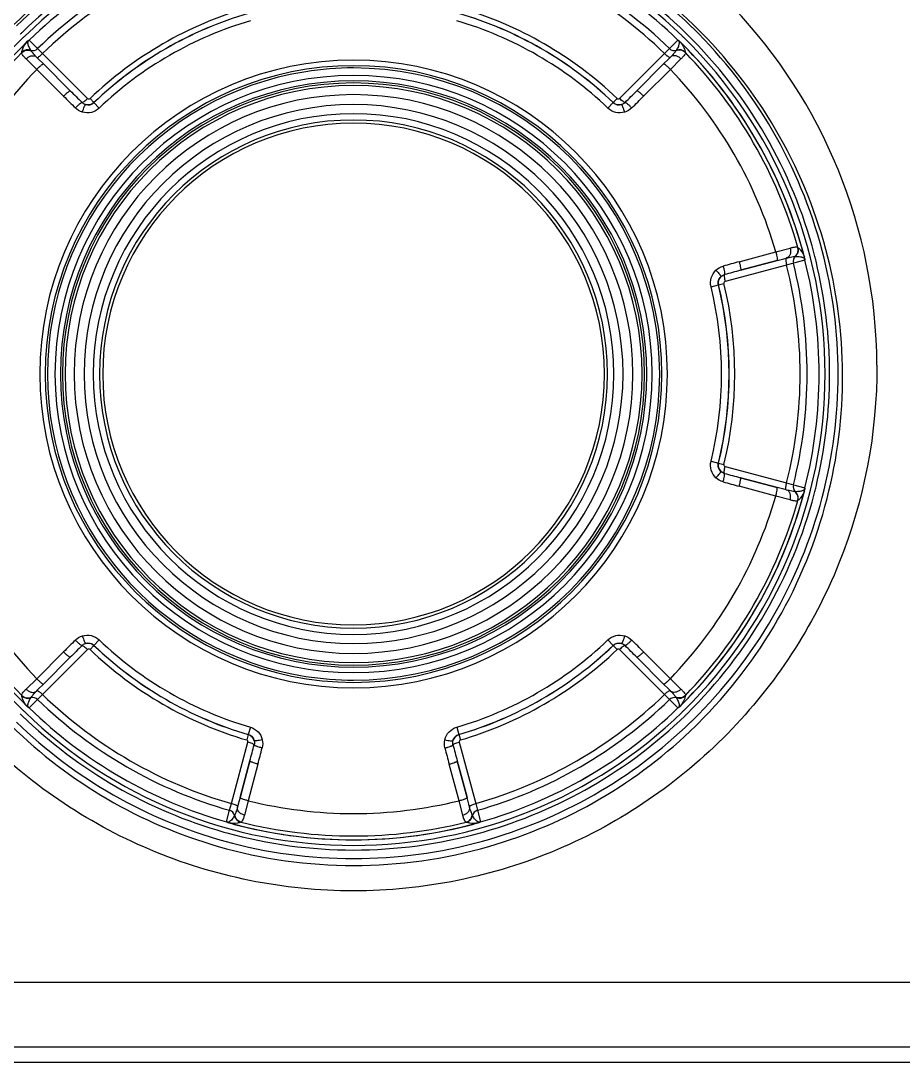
# Model space of a CAD drawing. Header units: millimetres. Extents: x -1584 to 3730, y -1918 to 2655.
# Drawn here: x 606.2 to 657.6, y -141.1 to -80.4 of the extents above; entities that cross this region are included whole.
import ezdxf

# ---------------------------------------------------------------- set-up
doc = ezdxf.new("R2010")
doc.units = ezdxf.units.MM
doc.header["$LTSCALE"] = 65.395
doc.layers.add('GEOM', color=7, linetype='CONTINUOUS')

msp = doc.modelspace()

# ---------------------------------------------------------------- linework, layer by layer
at = {"layer": 'GEOM', "linetype": 'Continuous'}
for p, q in [((606.587, -81.523), (606.514, -81.583)), ((606.514, -81.583), (606.514, -81.583)), ((606.588, -81.524), (606.587, -81.523)), ((606.644, -81.478), (607.137, -81.971)), ((606.644, -81.478), (606.644, -81.478)), ((607.137, -81.971), (607.429, -82.256)), ((643.689, -82.256), (643.981, -81.971)), ((643.981, -81.971), (644.473, -81.478)), ((644.473, -81.478), (644.474, -81.478)), ((644.508, -81.507), (644.474, -81.478)), ((644.53, -81.523), (644.508, -81.507)), ((644.53, -81.524), (644.53, -81.523)), ((644.603, -81.583), (644.604, -81.583)), ((607.083, -83.183), (606.467, -82.575)), ((607.095, -82.486), (607.073, -82.464)), ((607.073, -82.464), (607.095, -82.486)), ((607.192, -82.583), (607.095, -82.486)), ((607.476, -82.868), (607.192, -82.583)), ((607.429, -82.256), (610.052, -84.88)), ((641.065, -84.88), (643.689, -82.256)), ((643.925, -82.583), (643.641, -82.868)), ((644.022, -82.486), (643.925, -82.583)), ((644.045, -82.464), (644.022, -82.486)), ((644.022, -82.486), (644.045, -82.464)), ((644.65, -82.575), (644.034, -83.183)), ((608.646, -84.746), (607.083, -83.183)), ((609.039, -84.43), (607.476, -82.868)), ((607.476, -82.868), (609.039, -84.43)), ((643.641, -82.868), (642.078, -84.43)), ((642.078, -84.43), (643.641, -82.868)), ((644.034, -83.183), (642.472, -84.746)), ((610.418, -85.118), (610.193, -84.882)), ((640.699, -85.118), (640.925, -84.882)), ((610.418, -85.118), (610.422, -85.122)), ((610.728, -85.442), (610.422, -85.122)), ((640.389, -85.442), (640.696, -85.122)), ((640.696, -85.122), (640.699, -85.118)), ((648.049, -94.405), (650.183, -93.833)), ((650.183, -93.833), (651.018, -93.604)), ((650.813, -94.596), (647.229, -95.556)), ((648.125, -94.903), (650.26, -94.331)), ((650.26, -94.331), (648.125, -94.903)), ((650.26, -94.331), (650.648, -94.227)), ((650.648, -94.227), (650.781, -94.192)), ((650.781, -94.192), (650.811, -94.184)), ((650.811, -94.184), (650.781, -94.192)), ((651.206, -94.486), (650.813, -94.596)), ((651.879, -94.306), (651.206, -94.486)), ((651.869, -94.234), (651.853, -94.14)), ((651.853, -94.14), (651.853, -94.14)), ((651.868, -94.234), (651.869, -94.234)), ((651.879, -94.306), (651.88, -94.305)), ((646.404, -95.86), (646.835, -95.755)), ((646.84, -95.754), (646.835, -95.755)), ((646.84, -95.754), (647.157, -95.676)), ((646.404, -106.04), (646.835, -106.145)), ((646.835, -106.145), (646.84, -106.146)), ((646.84, -106.146), (647.157, -106.224)), ((647.229, -106.344), (650.813, -107.304)), ((650.26, -107.569), (648.125, -106.997)), ((648.125, -106.997), (650.26, -107.569)), ((650.813, -107.304), (651.206, -107.414)), ((651.206, -107.414), (651.879, -107.594)), ((650.183, -108.067), (648.049, -107.495)), ((651.018, -108.296), (650.183, -108.067)), ((650.648, -107.673), (650.26, -107.569)), ((650.781, -107.708), (650.648, -107.673)), ((650.811, -107.716), (650.781, -107.708)), ((650.781, -107.708), (650.811, -107.716)), ((651.853, -107.76), (651.853, -107.76)), ((651.868, -107.666), (651.869, -107.666)), ((651.879, -107.594), (651.88, -107.595)), ((610.728, -116.458), (610.422, -116.778)), ((640.389, -116.458), (640.696, -116.778)), ((607.083, -118.717), (608.646, -117.154)), ((610.052, -117.02), (607.429, -119.644)), ((610.418, -116.782), (610.193, -117.018)), ((610.422, -116.778), (610.418, -116.782)), ((640.699, -116.782), (640.696, -116.778)), ((640.699, -116.782), (640.925, -117.018)), ((643.689, -119.644), (641.065, -117.02)), ((642.472, -117.154), (644.034, -118.717)), ((607.476, -119.032), (609.039, -117.47)), ((609.039, -117.47), (607.476, -119.032)), ((642.078, -117.47), (643.641, -119.032)), ((643.641, -119.032), (642.078, -117.47)), ((606.467, -119.325), (607.083, -118.717)), ((644.034, -118.717), (644.65, -119.325)), ((607.073, -119.436), (607.095, -119.414)), ((607.095, -119.414), (607.073, -119.436)), ((607.095, -119.414), (607.192, -119.317)), ((607.192, -119.317), (607.476, -119.032)), ((643.641, -119.032), (643.925, -119.317)), ((643.925, -119.317), (644.022, -119.414)), ((644.022, -119.414), (644.045, -119.436)), ((644.045, -119.436), (644.022, -119.414)), ((607.137, -119.929), (606.644, -120.422)), ((607.429, -119.644), (607.137, -119.929)), ((643.981, -119.929), (643.689, -119.644)), ((644.473, -120.422), (643.981, -119.929)), ((606.514, -120.317), (606.514, -120.317)), ((606.588, -120.376), (606.587, -120.377)), ((606.587, -120.377), (606.61, -120.393)), ((606.61, -120.393), (606.644, -120.422)), ((606.644, -120.422), (606.644, -120.422)), ((644.473, -120.422), (644.474, -120.422)), ((644.53, -120.377), (644.604, -120.317)), ((644.53, -120.376), (644.53, -120.377)), ((644.603, -120.317), (644.604, -120.317)), ((619.418, -121.978), (619.327, -122.291)), ((619.418, -121.978), (619.419, -121.973)), ((619.544, -121.547), (619.419, -121.973)), ((631.574, -121.547), (631.698, -121.973)), ((631.698, -121.973), (631.699, -121.978)), ((631.699, -121.978), (631.791, -122.291)), ((618.434, -125.998), (619.395, -122.414)), ((631.723, -122.414), (632.683, -125.998)), ((619.512, -123.516), (618.94, -125.651)), ((618.94, -125.651), (619.512, -123.516)), ((619.982, -123.699), (619.41, -125.834)), ((631.708, -125.834), (631.136, -123.699)), ((632.177, -125.651), (631.605, -123.516)), ((631.605, -123.516), (632.177, -125.651)), ((618.94, -125.651), (618.836, -126.039)), ((632.281, -126.039), (632.177, -125.651)), ((618.333, -126.394), (618.434, -125.998)), ((618.836, -126.039), (618.792, -126.203)), ((618.792, -126.203), (618.801, -126.172)), ((619.41, -125.834), (619.191, -126.671)), ((631.926, -126.671), (631.708, -125.834)), ((632.325, -126.203), (632.281, -126.039)), ((632.317, -126.172), (632.325, -126.203)), ((632.683, -125.998), (632.784, -126.394)), ((618.153, -127.066), (618.333, -126.394)), ((632.784, -126.394), (632.965, -127.066)), ((618.153, -127.066), (618.153, -127.067)), ((618.22, -127.092), (618.22, -127.093)), ((618.22, -127.093), (618.309, -127.127)), ((618.309, -127.127), (618.309, -127.127)), ((632.809, -127.127), (632.809, -127.127)), ((632.897, -127.092), (632.897, -127.093)), ((632.965, -127.066), (632.965, -127.067)), ((731.341, -136.432), (259.777, -136.432)), ((731.341, -140.208), (259.777, -140.208)), ((499.559, -141.081), (731.341, -141.081))]:
    msp.add_line(p, q, dxfattribs=at)
for points in [[(606.644, -81.478), (606.61, -81.507), (606.587, -81.523)], [(644.604, -81.583), (644.594, -81.574), (644.53, -81.523)], [(651.88, -94.305), (651.871, -94.261), (651.869, -94.234)], [(651.853, -107.76), (651.857, -107.747), (651.869, -107.666)], [(651.869, -107.666), (651.871, -107.639), (651.88, -107.595)], [(606.514, -120.317), (606.524, -120.326), (606.587, -120.377)], [(644.474, -120.422), (644.508, -120.393), (644.53, -120.377)], [(618.153, -127.067), (618.195, -127.082), (618.22, -127.093)], [(632.809, -127.127), (632.822, -127.123), (632.897, -127.093)], [(632.897, -127.093), (632.922, -127.082), (632.965, -127.067)]]:
    msp.add_lwpolyline(points, dxfattribs=at)
for centre, radius, start, end in [((625.559, -100.575), 30.517, 93.28787, 179.73209), ((625.559, -100.575), 30.517, 0.26786, 86.7124), ((625.559, -100.95), 27.493, 90, 134.17774), ((625.559, -100.95), 27.493, 90, 134.17774), ((625.559, -100.95), 27.493, 45.82226, 90), ((625.559, -100.95), 27.493, 45.82226, 90), ((625.56, -101.094), 28.519, 105.87756, 133.98437), ((625.559, -100.95), 28.259, 105.42078, 134.06976), ((625.559, -100.95), 28.259, 45.93023, 74.57922), ((625.558, -101.094), 28.519, 46.01617, 74.12298), ((625.559, -100.95), 27.759, 105.80181, 134.12818), ((625.559, -100.95), 27.759, 45.87176, 74.19813), ((625.559, -100.95), 27.147, 105.83205, 134.16795), ((625.559, -100.95), 27.146, 105.83205, 134.16795), ((625.559, -100.95), 27.147, 45.83205, 74.16795), ((625.559, -100.95), 27.146, 45.83205, 74.16795), ((625.559, -100.95), 26.45, 105.85363, 134.14637), ((625.559, -100.95), 26.042, 105.87764, 134.12236), ((625.559, -100.95), 26.042, 45.87764, 74.12236), ((625.559, -100.95), 26.45, 45.85363, 74.14637), ((625.559, -100.95), 22.233, 106.27873, 133.72127), ((625.559, -100.95), 21.906, 106.27873, 133.72127), ((625.559, -100.95), 21.901, 106.27901, 133.72099), ((625.559, -100.95), 21.901, 46.27901, 73.72099), ((625.559, -100.95), 21.906, 46.27873, 73.72127), ((625.559, -100.95), 22.233, 46.27873, 73.72127), ((625.559, -100.95), 21.457, 106.27901, 133.72099), ((625.559, -100.95), 21.457, 46.27901, 73.72099), ((625.559, -100.95), 28.259, 45.59054, 45.93023), ((625.559, -100.95), 28.259, 14.75919, 45.59054), ((625.521, -101.131), 28.571, 45.67864, 46.01486), ((625.555, -101.095), 28.522, 15.03154, 45.67717), ((625.559, -100.95), 27.493, 134.5248, 225.4752), ((625.559, -100.95), 27.493, 134.5248, 225.4752), ((625.559, -100.95), 27.759, 134.12818, 134.47491), ((625.559, -100.95), 27.493, 134.17774, 134.5248), ((625.559, -100.95), 27.493, 134.17774, 134.5248), ((625.559, -100.95), 27.493, 45.4752, 45.82226), ((625.559, -100.95), 27.493, 45.4752, 45.82226), ((625.559, -100.95), 27.493, 314.5248, 45.4752), ((625.559, -100.95), 27.493, 314.5248, 45.4752), ((625.559, -100.95), 27.759, 45.52502, 45.87176), ((625.559, -100.95), 27.759, 14.63593, 45.52502), ((625.559, -100.95), 27.162, 134.51942, 165.48058), ((625.559, -100.95), 27.162, 134.51942, 135.8922), ((606.854, -81.931), 0.487, 128.51925, 134.32655), ((606.854, -81.931), 0.487, 124.62028, 128.51646), ((606.854, -81.931), 0.487, 123.15663, 124.62052), ((606.778, -81.6), 0.205, 158.04771, 159.07477), ((606.367, -81.192), 0.399, 303.70444, 314.15472), ((606.858, -81.684), 0.4, 251.92193, 314.17887), ((644.259, -81.684), 0.4, 225.82059, 288.07365), ((644.75, -81.193), 0.398, 225.83434, 231.05948), ((644.751, -81.192), 0.398, 231.06181, 236.30173), ((644.263, -81.931), 0.487, 54.86747, 56.84319), ((644.263, -81.932), 0.487, 48.55672, 54.86603), ((644.264, -81.931), 0.486, 45.67163, 48.55375), ((625.559, -100.95), 27.162, 14.51942, 45.48058), ((643.298, -82.7), 1.718, 37.25881, 40.56233), ((625.559, -100.95), 27.162, 44.1078, 45.48058), ((625.559, -100.95), 26.94, 135.91063, 164.08937), ((606.578, -82.539), 0.5, 71.81989, 135.85183), ((644.54, -82.539), 0.5, 44.15013, 108.19029), ((625.559, -100.95), 26.94, 15.91063, 44.08937), ((625.559, -100.95), 27.162, 15.8922, 44.1078), ((625.559, -100.95), 25.632, 136.12013, 163.87987), ((625.559, -100.95), 18.3, 90, 270), ((625.559, -100.95), 17.98, 90, 270), ((625.559, -100.95), 17.85, 90, 98.99999), ((625.559, -100.95), 17.85, 90, 98.99999), ((625.559, -100.95), 18.3, 270, 90), ((625.559, -100.95), 17.98, 270, 90), ((625.559, -100.95), 17.85, 270, 90), ((625.559, -100.95), 25.632, 16.12013, 43.87987), ((625.559, -100.95), 17.85, 98.99999, 261.00001), ((625.559, -100.95), 17.85, 98.99999, 261.00001), ((625.559, -100.95), 17.411, 90, 270), ((625.559, -100.95), 17.411, 270, 90), ((625.559, -100.95), 17.096, 90, 270), ((625.559, -100.95), 16.974, 90, 270), ((625.559, -100.95), 16.824, 90, 270), ((625.559, -100.95), 17.096, 270, 90), ((625.559, -100.95), 16.974, 270, 90), ((625.559, -100.95), 16.824, 270, 90), ((727.476, 34.073), 168.043, 224.99731, 225.32945), ((872.959, 179.488), 373.238, 224.99989, 225.14832), ((625.559, -100.95), 16.292, 90, 270), ((625.559, -100.95), 16.292, 270, 90), ((378.156, 179.491), 373.242, 314.85168, 315.00012), ((523.638, 34.077), 168.049, 314.67055, 315.00269), ((625.559, -100.95), 15.714, 90, 270), ((610.073, -84.757), 0.5, 253.45654, 313.713), ((625.559, -100.95), 15.714, 270, 90), ((641.045, -84.757), 0.5, 226.287, 286.54328), ((625.559, -100.95), 15.182, 90, 270), ((625.559, -100.95), 14.813, 90, 270), ((625.559, -100.95), 15.182, 270, 90), ((625.559, -100.95), 14.813, 270, 90), ((625.559, -100.95), 14.63, 90, 270), ((625.559, -100.95), 14.63, 270, 90), ((625.559, -100.95), 27.162, 14.51942, 15.8922), ((651.594, -94.388), 0.4, 131.92193, 194.17887), ((650.993, -93.717), 0.5, 311.81989, 15.85183), ((625.559, -100.95), 27.759, 14.30068, 14.63593), ((625.559, -100.95), 27.759, 13.71359, 14.30068), ((625.559, -100.95), 28.259, 0, 14.75919), ((625.426, -101.11), 28.65, 0.32043, 14.99362), ((691.534, -256.724), 168.043, 104.99731, 105.32945), ((625.559, -100.95), 26.042, 345.87764, 14.12236), ((625.559, -100.95), 26.45, 345.85363, 14.14637), ((651.382, -94.261), 0.487, 8.51926, 14.32656), ((651.382, -94.261), 0.487, 4.62028, 8.51646), ((651.706, -94.36), 0.205, 38.04753, 39.07496), ((651.381, -94.261), 0.487, 3.15662, 4.62052), ((652.266, -94.208), 0.399, 183.70444, 194.15472), ((625.559, -100.95), 27.146, 345.83205, 14.16795), ((625.559, -100.95), 27.147, 345.83205, 14.16795), ((625.559, -100.95), 27.759, 0, 13.71359), ((647.325, -95.635), 0.5, 133.45674, 193.713), ((744.729, -455.436), 373.251, 104.99988, 105.14832), ((625.559, -100.95), 21.457, 346.27901, 13.72099), ((625.559, -100.95), 21.901, 346.27901, 13.72099), ((625.559, -100.95), 21.906, 346.27873, 13.72127), ((625.559, -100.95), 22.233, 346.27873, 13.72127), ((625.559, -100.95), 27.759, 346.28462, 360), ((625.559, -100.95), 28.259, 345.24082, 360), ((625.427, -101.077), 28.649, 345.57017, 0.25327), ((647.325, -106.265), 0.5, 166.287, 226.54328), ((744.727, 253.528), 373.242, 254.85168, 255.00012), ((691.535, 54.83), 168.049, 254.67055, 255.00269), ((651.594, -107.512), 0.4, 165.82059, 228.07365), ((625.559, -100.95), 27.162, 194.51942, 225.48058), ((625.559, -100.95), 25.632, 196.12013, 223.87987), ((625.559, -100.95), 25.632, 316.12013, 343.87987), ((625.559, -100.95), 27.162, 314.51942, 345.48058), ((625.559, -100.95), 27.759, 314.47491, 345.36398), ((650.993, -108.183), 0.5, 344.15013, 48.19029), ((625.559, -100.95), 27.162, 344.1078, 345.48058), ((651.601, -107.404), 0.378, 297.71511, 300.63708), ((651.382, -107.639), 0.486, 345.67164, 348.55354), ((651.381, -107.639), 0.487, 348.55651, 354.86609), ((651.706, -107.539), 0.206, 320.53235, 321.95064), ((651.381, -107.639), 0.487, 354.86753, 356.84319), ((652.266, -107.692), 0.399, 165.84607, 176.29478), ((625.559, -100.95), 27.759, 345.36398, 345.69923), ((625.559, -100.95), 27.759, 345.69923, 346.28462), ((625.559, -100.95), 26.94, 195.91063, 224.08937), ((625.559, -100.95), 26.94, 315.91063, 344.08937), ((625.559, -100.95), 27.162, 315.8922, 344.1078), ((625.559, -100.95), 28.259, 314.40946, 345.24082), ((625.555, -101.09), 28.522, 314.73908, 345.53249), ((727.48, -235.977), 168.049, 134.67055, 135.00269), ((625.559, -100.95), 21.457, 226.27901, 253.72099), ((625.559, -100.95), 21.457, 286.27901, 313.72099), ((523.642, -235.973), 168.043, 44.99731, 45.32945), ((872.962, -381.391), 373.242, 134.85168, 135.00012), ((610.073, -117.143), 0.5, 46.28699, 106.54348), ((625.559, -100.95), 22.233, 226.27873, 253.72127), ((625.559, -100.95), 21.906, 226.27873, 253.72127), ((625.559, -100.95), 21.901, 226.27901, 253.72099), ((625.559, -100.95), 21.901, 286.27901, 313.72099), ((625.559, -100.95), 21.906, 286.27873, 313.72127), ((625.559, -100.95), 22.233, 286.27873, 313.72127), ((641.045, -117.143), 0.5, 73.45674, 133.713), ((378.149, -381.398), 373.251, 44.99988, 45.14832), ((625.559, -100.95), 17.85, 261.00001, 270), ((625.559, -100.95), 17.85, 261.00001, 270), ((625.559, -100.95), 27.162, 224.1078, 225.48058), ((606.578, -119.361), 0.5, 224.15013, 288.19029), ((607.819, -119.2), 1.718, 217.25881, 220.56233), ((606.858, -120.216), 0.4, 45.82059, 108.07365), ((625.559, -100.95), 26.45, 225.85363, 254.14637), ((625.559, -100.95), 26.042, 225.87764, 254.12236), ((625.559, -100.95), 26.042, 285.87764, 314.12236), ((625.559, -100.95), 26.45, 285.85363, 314.14637), ((644.259, -120.216), 0.4, 71.92193, 134.17887), ((644.54, -119.361), 0.5, 251.81989, 315.85183), ((625.559, -100.95), 27.162, 314.51942, 315.8922), ((625.559, -100.95), 27.759, 225.52502, 225.87176), ((625.559, -100.95), 27.493, 225.4752, 225.82226), ((625.559, -100.95), 27.493, 225.4752, 225.82226), ((625.559, -100.95), 27.493, 225.82226, 270), ((625.559, -100.95), 27.493, 225.82226, 270), ((606.854, -119.969), 0.486, 225.67163, 228.55375), ((606.854, -119.968), 0.487, 228.55672, 234.86603), ((606.854, -119.969), 0.487, 234.86747, 236.84319), ((606.367, -120.708), 0.398, 51.06181, 56.30173), ((606.367, -120.707), 0.398, 45.83434, 51.05948), ((625.559, -100.95), 27.147, 225.83205, 254.16795), ((625.559, -100.95), 27.146, 225.83205, 254.16795), ((625.559, -100.95), 27.493, 270, 314.17774), ((625.559, -100.95), 27.493, 270, 314.17774), ((625.559, -100.95), 27.147, 285.83205, 314.16795), ((625.559, -100.95), 27.146, 285.83205, 314.16795), ((644.751, -120.708), 0.399, 123.70444, 134.15472), ((644.263, -119.969), 0.487, 303.15663, 304.62052), ((644.339, -120.3), 0.205, 338.04771, 339.07477), ((644.263, -119.969), 0.487, 304.62028, 308.51646), ((644.263, -119.969), 0.487, 308.51925, 314.32655), ((625.559, -100.95), 27.493, 314.17774, 314.5248), ((625.559, -100.95), 27.493, 314.17774, 314.5248), ((625.559, -100.95), 27.759, 314.12818, 314.47491), ((625.559, -100.95), 28.259, 225.93023, 254.57922), ((625.559, -100.95), 27.759, 225.87176, 254.19813), ((625.559, -100.95), 28.259, 285.42078, 314.06976), ((625.559, -100.95), 27.759, 285.80181, 314.12818), ((625.559, -100.95), 28.259, 314.06976, 314.40946), ((625.52, -101.054), 28.572, 314.4014, 314.73744), ((625.56, -101.092), 28.519, 225.60019, 253.93081), ((619.278, -122.458), 0.5, 13.45664, 73.713), ((631.839, -122.458), 0.5, 106.287, 166.54338), ((625.558, -101.092), 28.519, 286.06963, 314.40025), ((258.979, -26.911), 373.251, 344.99988, 345.14832), ((992.129, -26.913), 373.242, 194.85168, 195.00012), ((457.666, -80.199), 168.043, 344.99731, 345.32945), ((793.456, -80.198), 168.049, 194.67055, 195.00269), ((625.559, -100.95), 25.632, 256.12013, 270), ((625.559, -100.95), 25.632, 270, 283.87987), ((618.224, -126.778), 0.4, 11.92193, 74.17887), ((619.105, -126.593), 0.5, 191.81989, 255.85183), ((632.013, -126.593), 0.5, 284.15013, 348.19029), ((632.893, -126.778), 0.4, 105.82059, 168.07365), ((618.044, -127.45), 0.399, 63.70444, 74.15472), ((618.192, -126.889), 0.205, 278.04769, 279.07666), ((618.44, -126.658), 0.487, 243.15663, 244.62052), ((618.191, -126.883), 0.211, 279.08219, 281.21802), ((618.44, -126.658), 0.487, 244.62028, 248.51646), ((618.44, -126.658), 0.487, 248.51925, 254.32656), ((625.559, -100.95), 27.162, 254.51942, 255.8922), ((625.559, -100.95), 27.162, 254.51942, 285.48058), ((625.559, -100.95), 27.162, 255.8922, 284.1078), ((625.559, -100.95), 26.94, 255.91063, 284.08937), ((625.559, -100.95), 27.162, 284.1078, 285.48058), ((632.677, -126.658), 0.486, 285.67163, 288.55375), ((632.677, -126.658), 0.487, 288.55672, 294.86603), ((632.677, -126.658), 0.487, 294.86747, 296.84319), ((632.926, -126.889), 0.206, 260.45198, 261.95049), ((633.074, -127.45), 0.399, 105.84607, 116.29478), ((625.559, -100.95), 27.759, 254.19813, 254.54299), ((625.559, -100.95), 27.759, 254.54299, 270), ((625.559, -100.95), 27.759, 270, 285.45695), ((625.559, -100.95), 27.759, 285.45695, 285.80181), ((625.559, -101.097), 28.514, 253.92972, 286.07071), ((625.559, -100.95), 28.259, 254.57922, 285.42078)]:
    msp.add_arc(centre, radius, start, end, dxfattribs=at)
for points, knots in [([(606.219, -82.191), (606.222, -82.121), (606.282, -81.897), (606.411, -81.703), (606.514, -81.583)], [0, 0, 0, 0, 0.30698, 1, 1, 1, 1]), ([(606.59, -81.756), (606.586, -81.74), (606.568, -81.666), (606.565, -81.584), (606.586, -81.527)], [0, 0, 0, 0, 0.211204, 1, 1, 1, 1]), ([(606.734, -82.064), (606.719, -82.041), (606.66, -81.944), (606.612, -81.839), (606.59, -81.756)], [0, 0, 0, 0, 0.24169, 1, 1, 1, 1]), ([(644.527, -81.759), (644.519, -81.787), (644.483, -81.894), (644.428, -81.994), (644.384, -82.064)], [0, 0, 0, 0, 0.261991, 1, 1, 1, 1]), ([(644.546, -81.656), (644.545, -81.665), (644.541, -81.7), (644.534, -81.734), (644.527, -81.759)], [0, 0, 0, 0, 0.263094, 1, 1, 1, 1]), ([(644.538, -81.551), (644.539, -81.555), (644.543, -81.57), (644.545, -81.585), (644.546, -81.596)], [0, 0, 0, 0, 0.273346, 1, 1, 1, 1]), ([(644.546, -81.596), (644.546, -81.601), (644.548, -81.621), (644.547, -81.641), (644.546, -81.656)], [0, 0, 0, 0, 0.26621, 1, 1, 1, 1]), ([(644.666, -81.66), (644.744, -81.763), (644.847, -81.933), (644.895, -82.126), (644.898, -82.191)], [0, 0, 0, 0, 0.664893, 1, 1, 1, 1]), ([(606.467, -82.575), (606.423, -82.532), (606.349, -82.455), (606.26, -82.345), (606.214, -82.271), (606.2, -82.219), (606.209, -82.206)], [0, 0, 0, 0, 0.400011, 0.702339, 0.900289, 1, 1, 1, 1]), ([(606.209, -82.206), (606.277, -82.137), (606.459, -82.037), (606.666, -82.059), (606.756, -82.097)], [0, 0, 0, 0, 0.498105, 1, 1, 1, 1]), ([(606.209, -82.206), (606.21, -82.204), (606.214, -82.199), (606.219, -82.195), (606.219, -82.191)], [0, 0, 0, 0, 0.372708, 1, 1, 1, 1]), ([(606.467, -82.575), (606.513, -82.529), (606.613, -82.45), (606.782, -82.385), (606.946, -82.382), (607.04, -82.431), (607.073, -82.464)], [0, 0, 0, 0, 0.28904, 0.557235, 0.792098, 1, 1, 1, 1]), ([(606.756, -82.097), (606.753, -82.093), (606.746, -82.082), (606.739, -82.071), (606.734, -82.064)], [0, 0, 0, 0, 0.375999, 1, 1, 1, 1]), ([(607.073, -82.464), (607.001, -82.393), (606.892, -82.274), (606.789, -82.148), (606.756, -82.097)], [0, 0, 0, 0, 0.62438, 1, 1, 1, 1]), ([(607.095, -82.486), (607.105, -82.496), (607.158, -82.478), (607.189, -82.457), (607.214, -82.44)], [0, 0, 0, 0, 0.314912, 1, 1, 1, 1]), ([(607.214, -82.44), (607.231, -82.429), (607.306, -82.372), (607.376, -82.308), (607.429, -82.256)], [0, 0, 0, 0, 0.215714, 1, 1, 1, 1]), ([(643.903, -82.44), (643.887, -82.429), (643.811, -82.372), (643.741, -82.308), (643.689, -82.256)], [0, 0, 0, 0, 0.215715, 1, 1, 1, 1]), ([(644.022, -82.486), (644.013, -82.496), (643.959, -82.478), (643.928, -82.457), (643.903, -82.44)], [0, 0, 0, 0, 0.314915, 1, 1, 1, 1]), ([(644.361, -82.097), (644.328, -82.148), (644.226, -82.274), (644.116, -82.393), (644.045, -82.464)], [0, 0, 0, 0, 0.375633, 1, 1, 1, 1]), ([(644.65, -82.575), (644.605, -82.529), (644.504, -82.45), (644.336, -82.385), (644.171, -82.382), (644.078, -82.431), (644.045, -82.464)], [0, 0, 0, 0, 0.28904, 0.557234, 0.792097, 1, 1, 1, 1]), ([(644.908, -82.206), (644.841, -82.137), (644.658, -82.037), (644.451, -82.059), (644.361, -82.097)], [0, 0, 0, 0, 0.498106, 1, 1, 1, 1]), ([(644.384, -82.064), (644.383, -82.065), (644.375, -82.076), (644.368, -82.087), (644.361, -82.097)], [0, 0, 0, 0, 0.119525, 1, 1, 1, 1]), ([(644.908, -82.206), (644.917, -82.219), (644.904, -82.271), (644.857, -82.345), (644.769, -82.455), (644.694, -82.532), (644.65, -82.575)], [0, 0, 0, 0, 0.099683, 0.297656, 0.599981, 1, 1, 1, 1]), ([(644.898, -82.191), (644.898, -82.192), (644.901, -82.197), (644.905, -82.202), (644.908, -82.206)], [0, 0, 0, 0, 0.116284, 1, 1, 1, 1]), ([(607.083, -83.183), (607.128, -83.138), (607.213, -83.056), (607.319, -82.964), (607.39, -82.908), (607.43, -82.882), (607.455, -82.868), (607.473, -82.864), (607.476, -82.868)], [0, 0, 0, 0, 0.376105, 0.695911, 0.819225, 0.912105, 0.971623, 1, 1, 1, 1]), ([(644.034, -83.183), (643.989, -83.138), (643.904, -83.056), (643.799, -82.964), (643.727, -82.908), (643.687, -82.882), (643.662, -82.868), (643.644, -82.864), (643.641, -82.868)], [0, 0, 0, 0, 0.376116, 0.695926, 0.819239, 0.912115, 0.971628, 1, 1, 1, 1]), ([(608.646, -84.746), (608.691, -84.7), (608.776, -84.619), (608.881, -84.527), (608.953, -84.471), (608.993, -84.444), (609.017, -84.43), (609.036, -84.427), (609.039, -84.43)], [0, 0, 0, 0, 0.376103, 0.695917, 0.819234, 0.912114, 0.971629, 1, 1, 1, 1]), ([(609.724, -85.113), (609.729, -85.115), (609.746, -85.114), (609.789, -85.097), (609.858, -85.051), (609.952, -84.976), (610.018, -84.914), (610.052, -84.88)], [0, 0, 0, 0, 0.044983, 0.115731, 0.33711, 0.644943, 1, 1, 1, 1]), ([(610.052, -84.88), (610.07, -84.897), (610.121, -84.921), (610.174, -84.9), (610.193, -84.882)], [0, 0, 0, 0, 0.497816, 1, 1, 1, 1]), ([(640.925, -84.882), (640.943, -84.9), (640.996, -84.921), (641.047, -84.897), (641.065, -84.88)], [0, 0, 0, 0, 0.502184, 1, 1, 1, 1]), ([(641.394, -85.113), (641.388, -85.115), (641.371, -85.114), (641.329, -85.097), (641.26, -85.051), (641.166, -84.976), (641.1, -84.914), (641.065, -84.88)], [0, 0, 0, 0, 0.044984, 0.115733, 0.337115, 0.644949, 1, 1, 1, 1]), ([(642.472, -84.746), (642.427, -84.7), (642.341, -84.619), (642.236, -84.527), (642.165, -84.471), (642.125, -84.444), (642.1, -84.43), (642.082, -84.427), (642.078, -84.43)], [0, 0, 0, 0, 0.376103, 0.695917, 0.819234, 0.912114, 0.971629, 1, 1, 1, 1]), ([(609.336, -85.432), (609.379, -85.389), (609.46, -85.31), (609.561, -85.22), (609.631, -85.164), (609.671, -85.136), (609.7, -85.119), (609.717, -85.112), (609.724, -85.113)], [0, 0, 0, 0, 0.361263, 0.67361, 0.797803, 0.89515, 0.962633, 1, 1, 1, 1]), ([(609.748, -85.677), (609.766, -85.619), (609.8, -85.514), (609.845, -85.391), (609.879, -85.313), (609.899, -85.273), (609.914, -85.249), (609.925, -85.236), (609.93, -85.236)], [0, 0, 0, 0, 0.374738, 0.691503, 0.81432, 0.907969, 0.969618, 1, 1, 1, 1]), ([(610.728, -85.442), (610.603, -85.563), (610.281, -85.739), (609.915, -85.726), (609.748, -85.677)], [0, 0, 0, 0, 0.500619, 1, 1, 1, 1]), ([(610.422, -85.122), (610.358, -85.182), (610.196, -85.27), (610.013, -85.261), (609.93, -85.236)], [0, 0, 0, 0, 0.50408, 1, 1, 1, 1]), ([(641.369, -85.677), (641.203, -85.727), (640.836, -85.739), (640.515, -85.563), (640.389, -85.442)], [0, 0, 0, 0, 0.499381, 1, 1, 1, 1]), ([(641.187, -85.236), (641.104, -85.261), (640.921, -85.27), (640.759, -85.182), (640.696, -85.122)], [0, 0, 0, 0, 0.495921, 1, 1, 1, 1]), ([(641.369, -85.677), (641.351, -85.619), (641.317, -85.514), (641.272, -85.391), (641.238, -85.313), (641.218, -85.273), (641.203, -85.249), (641.192, -85.236), (641.187, -85.236)], [0, 0, 0, 0, 0.374731, 0.691497, 0.814316, 0.907968, 0.969619, 1, 1, 1, 1]), ([(641.781, -85.432), (641.738, -85.389), (641.657, -85.31), (641.557, -85.22), (641.486, -85.164), (641.446, -85.136), (641.418, -85.119), (641.4, -85.112), (641.394, -85.113)], [0, 0, 0, 0, 0.361258, 0.673603, 0.797796, 0.895144, 0.962629, 1, 1, 1, 1]), ([(650.183, -93.833), (650.2, -93.895), (650.228, -94.01), (650.255, -94.147), (650.268, -94.236), (650.27, -94.284), (650.27, -94.313), (650.264, -94.33), (650.26, -94.331)], [0, 0, 0, 0, 0.376105, 0.695911, 0.819225, 0.912105, 0.971623, 1, 1, 1, 1]), ([(651.018, -93.604), (651.035, -93.666), (651.053, -93.792), (651.025, -93.971), (650.946, -94.115), (650.856, -94.172), (650.811, -94.184)], [0, 0, 0, 0, 0.28904, 0.557235, 0.792098, 1, 1, 1, 1]), ([(650.811, -94.184), (650.909, -94.157), (651.066, -94.122), (651.226, -94.096), (651.287, -94.093)], [0, 0, 0, 0, 0.62438, 1, 1, 1, 1]), ([(651.018, -93.604), (651.077, -93.587), (651.181, -93.561), (651.32, -93.539), (651.408, -93.536), (651.46, -93.551), (651.466, -93.565)], [0, 0, 0, 0, 0.400011, 0.702339, 0.900289, 1, 1, 1, 1]), ([(651.466, -93.565), (651.493, -93.658), (651.488, -93.866), (651.365, -94.034), (651.287, -94.093)], [0, 0, 0, 0, 0.498105, 1, 1, 1, 1]), ([(651.287, -94.093), (651.292, -94.093), (651.305, -94.092), (651.319, -94.091), (651.327, -94.09)], [0, 0, 0, 0, 0.375999, 1, 1, 1, 1]), ([(651.327, -94.09), (651.356, -94.089), (651.475, -94.087), (651.597, -94.099), (651.684, -94.124)], [0, 0, 0, 0, 0.240834, 1, 1, 1, 1]), ([(651.466, -93.565), (651.467, -93.567), (651.47, -93.572), (651.471, -93.579), (651.474, -93.581)], [0, 0, 0, 0, 0.372708, 1, 1, 1, 1]), ([(651.474, -93.581), (651.533, -93.619), (651.698, -93.782), (651.801, -93.991), (651.853, -94.14)], [0, 0, 0, 0, 0.30698, 1, 1, 1, 1]), ([(651.684, -94.124), (651.698, -94.129), (651.765, -94.151), (651.83, -94.188), (651.865, -94.231)], [0, 0, 0, 0, 0.210688, 1, 1, 1, 1]), ([(647.108, -94.66), (647.125, -94.718), (647.152, -94.828), (647.18, -94.96), (647.193, -95.049), (647.198, -95.098), (647.198, -95.131), (647.195, -95.15), (647.191, -95.155)], [0, 0, 0, 0, 0.361263, 0.67361, 0.797803, 0.89515, 0.962633, 1, 1, 1, 1]), ([(648.049, -94.405), (648.065, -94.467), (648.094, -94.581), (648.121, -94.718), (648.133, -94.808), (648.136, -94.856), (648.136, -94.885), (648.13, -94.902), (648.125, -94.903)], [0, 0, 0, 0, 0.376103, 0.695917, 0.819234, 0.912114, 0.971629, 1, 1, 1, 1]), ([(650.781, -94.192), (650.767, -94.195), (650.756, -94.25), (650.759, -94.288), (650.761, -94.318)], [0, 0, 0, 0, 0.314912, 1, 1, 1, 1]), ([(650.761, -94.318), (650.763, -94.338), (650.774, -94.432), (650.794, -94.524), (650.813, -94.596)], [0, 0, 0, 0, 0.215714, 1, 1, 1, 1]), ([(646.404, -95.86), (646.363, -95.691), (646.371, -95.325), (646.565, -95.014), (646.691, -94.895)], [0, 0, 0, 0, 0.500619, 1, 1, 1, 1]), ([(646.691, -94.895), (646.732, -94.938), (646.806, -95.021), (646.89, -95.121), (646.94, -95.189), (646.965, -95.227), (646.979, -95.252), (646.984, -95.268), (646.982, -95.272)], [0, 0, 0, 0, 0.374738, 0.691503, 0.81432, 0.907969, 0.969618, 1, 1, 1, 1]), ([(646.835, -95.755), (646.814, -95.67), (646.82, -95.486), (646.918, -95.331), (646.982, -95.273)], [0, 0, 0, 0, 0.50408, 1, 1, 1, 1]), ([(647.191, -95.155), (647.187, -95.159), (647.18, -95.174), (647.173, -95.219), (647.178, -95.302), (647.196, -95.421), (647.217, -95.509), (647.229, -95.556)], [0, 0, 0, 0, 0.044983, 0.115731, 0.33711, 0.644943, 1, 1, 1, 1]), ([(647.229, -95.556), (647.205, -95.563), (647.159, -95.596), (647.151, -95.652), (647.157, -95.676)], [0, 0, 0, 0, 0.497816, 1, 1, 1, 1]), ([(656.075, -100.432), (656.093, -104.353), (654.576, -112.318), (647.91, -122.506), (637.73, -129.45), (625.559, -131.918), (613.387, -129.45), (603.207, -122.506), (596.542, -112.318), (595.024, -104.353), (595.042, -100.432)], [0, 0, 0, 0, 0.123101, 0.247266, 0.373034, 0.5, 0.626966, 0.752734, 0.876898, 1, 1, 1, 1]), ([(646.691, -107.005), (646.565, -106.886), (646.371, -106.575), (646.363, -106.209), (646.404, -106.04)], [0, 0, 0, 0, 0.499381, 1, 1, 1, 1]), ([(646.982, -106.627), (646.918, -106.569), (646.82, -106.414), (646.814, -106.23), (646.835, -106.145)], [0, 0, 0, 0, 0.495921, 1, 1, 1, 1]), ([(647.157, -106.224), (647.151, -106.248), (647.159, -106.304), (647.205, -106.337), (647.229, -106.344)], [0, 0, 0, 0, 0.502184, 1, 1, 1, 1]), ([(646.691, -107.005), (646.732, -106.962), (646.806, -106.879), (646.89, -106.779), (646.94, -106.711), (646.965, -106.673), (646.979, -106.648), (646.984, -106.632), (646.982, -106.627)], [0, 0, 0, 0, 0.374731, 0.691497, 0.814316, 0.907968, 0.969619, 1, 1, 1, 1]), ([(647.108, -107.24), (647.125, -107.182), (647.152, -107.072), (647.18, -106.94), (647.193, -106.851), (647.198, -106.802), (647.198, -106.769), (647.195, -106.75), (647.191, -106.745)], [0, 0, 0, 0, 0.361258, 0.673603, 0.797796, 0.895144, 0.962629, 1, 1, 1, 1]), ([(647.191, -106.745), (647.187, -106.741), (647.18, -106.726), (647.173, -106.681), (647.178, -106.598), (647.196, -106.479), (647.217, -106.391), (647.229, -106.344)], [0, 0, 0, 0, 0.044984, 0.115733, 0.337115, 0.644949, 1, 1, 1, 1]), ([(648.049, -107.495), (648.065, -107.433), (648.094, -107.319), (648.121, -107.182), (648.133, -107.092), (648.136, -107.044), (648.136, -107.015), (648.13, -106.998), (648.125, -106.997)], [0, 0, 0, 0, 0.376103, 0.695917, 0.819234, 0.912114, 0.971629, 1, 1, 1, 1]), ([(650.761, -107.582), (650.763, -107.562), (650.774, -107.468), (650.794, -107.376), (650.813, -107.304)], [0, 0, 0, 0, 0.215715, 1, 1, 1, 1]), ([(650.183, -108.067), (650.2, -108.005), (650.228, -107.89), (650.255, -107.753), (650.268, -107.664), (650.27, -107.616), (650.27, -107.587), (650.264, -107.57), (650.26, -107.569)], [0, 0, 0, 0, 0.376116, 0.695926, 0.819239, 0.912115, 0.971628, 1, 1, 1, 1]), ([(650.781, -107.708), (650.767, -107.705), (650.756, -107.65), (650.759, -107.612), (650.761, -107.582)], [0, 0, 0, 0, 0.314915, 1, 1, 1, 1]), ([(651.287, -107.807), (651.226, -107.804), (651.066, -107.778), (650.909, -107.742), (650.811, -107.716)], [0, 0, 0, 0, 0.375633, 1, 1, 1, 1]), ([(651.018, -108.296), (651.035, -108.234), (651.053, -108.108), (651.025, -107.929), (650.946, -107.785), (650.856, -107.728), (650.811, -107.716)], [0, 0, 0, 0, 0.28904, 0.557234, 0.792097, 1, 1, 1, 1]), ([(651.327, -107.81), (651.325, -107.81), (651.312, -107.809), (651.299, -107.808), (651.287, -107.807)], [0, 0, 0, 0, 0.119525, 1, 1, 1, 1]), ([(651.466, -108.335), (651.493, -108.242), (651.488, -108.034), (651.365, -107.866), (651.287, -107.807)], [0, 0, 0, 0, 0.498106, 1, 1, 1, 1]), ([(651.677, -107.778), (651.647, -107.786), (651.532, -107.81), (651.413, -107.814), (651.327, -107.81)], [0, 0, 0, 0, 0.263224, 1, 1, 1, 1]), ([(651.853, -107.76), (651.801, -107.909), (651.698, -108.118), (651.533, -108.281), (651.474, -108.319)], [0, 0, 0, 0, 0.693021, 1, 1, 1, 1]), ([(651.776, -107.739), (651.768, -107.743), (651.736, -107.759), (651.702, -107.77), (651.677, -107.778)], [0, 0, 0, 0, 0.265449, 1, 1, 1, 1]), ([(651.865, -107.67), (651.859, -107.677), (651.837, -107.7), (651.812, -107.718), (651.793, -107.729)], [0, 0, 0, 0, 0.302924, 1, 1, 1, 1]), ([(651.466, -108.335), (651.46, -108.349), (651.408, -108.364), (651.32, -108.361), (651.181, -108.339), (651.077, -108.313), (651.018, -108.296)], [0, 0, 0, 0, 0.099683, 0.297656, 0.599981, 1, 1, 1, 1]), ([(651.474, -108.319), (651.474, -108.319), (651.471, -108.325), (651.468, -108.33), (651.466, -108.335)], [0, 0, 0, 0, 0.116284, 1, 1, 1, 1]), ([(609.336, -116.468), (609.379, -116.511), (609.46, -116.59), (609.561, -116.68), (609.631, -116.736), (609.671, -116.764), (609.7, -116.781), (609.717, -116.788), (609.724, -116.787)], [0, 0, 0, 0, 0.361258, 0.673603, 0.797796, 0.895144, 0.962629, 1, 1, 1, 1]), ([(609.748, -116.223), (609.915, -116.173), (610.281, -116.161), (610.603, -116.337), (610.728, -116.458)], [0, 0, 0, 0, 0.499381, 1, 1, 1, 1]), ([(609.748, -116.223), (609.766, -116.281), (609.8, -116.386), (609.845, -116.509), (609.879, -116.587), (609.899, -116.627), (609.914, -116.651), (609.926, -116.664), (609.93, -116.664)], [0, 0, 0, 0, 0.374731, 0.691497, 0.814316, 0.907968, 0.969619, 1, 1, 1, 1]), ([(640.389, -116.458), (640.515, -116.337), (640.836, -116.161), (641.203, -116.174), (641.369, -116.223)], [0, 0, 0, 0, 0.500619, 1, 1, 1, 1]), ([(641.369, -116.223), (641.351, -116.281), (641.317, -116.386), (641.272, -116.509), (641.238, -116.587), (641.218, -116.627), (641.203, -116.651), (641.192, -116.664), (641.187, -116.664)], [0, 0, 0, 0, 0.374738, 0.691503, 0.81432, 0.907969, 0.969618, 1, 1, 1, 1]), ([(641.781, -116.468), (641.738, -116.511), (641.657, -116.59), (641.557, -116.68), (641.486, -116.736), (641.446, -116.764), (641.418, -116.781), (641.4, -116.788), (641.394, -116.787)], [0, 0, 0, 0, 0.361263, 0.67361, 0.797803, 0.89515, 0.962633, 1, 1, 1, 1]), ([(608.646, -117.154), (608.691, -117.2), (608.776, -117.281), (608.881, -117.373), (608.953, -117.429), (608.993, -117.456), (609.017, -117.47), (609.036, -117.473), (609.039, -117.47)], [0, 0, 0, 0, 0.376103, 0.695917, 0.819234, 0.912114, 0.971629, 1, 1, 1, 1]), ([(609.724, -116.787), (609.729, -116.785), (609.746, -116.786), (609.789, -116.803), (609.858, -116.849), (609.952, -116.924), (610.018, -116.986), (610.052, -117.02)], [0, 0, 0, 0, 0.044984, 0.115733, 0.337115, 0.644949, 1, 1, 1, 1]), ([(609.93, -116.664), (610.013, -116.639), (610.196, -116.63), (610.358, -116.718), (610.422, -116.778)], [0, 0, 0, 0, 0.495921, 1, 1, 1, 1]), ([(610.193, -117.018), (610.174, -117), (610.121, -116.979), (610.07, -117.003), (610.052, -117.02)], [0, 0, 0, 0, 0.502184, 1, 1, 1, 1]), ([(640.696, -116.778), (640.759, -116.718), (640.921, -116.63), (641.104, -116.639), (641.187, -116.664)], [0, 0, 0, 0, 0.50408, 1, 1, 1, 1]), ([(641.065, -117.02), (641.047, -117.003), (640.996, -116.979), (640.943, -117), (640.925, -117.018)], [0, 0, 0, 0, 0.497816, 1, 1, 1, 1]), ([(641.394, -116.787), (641.388, -116.785), (641.371, -116.786), (641.329, -116.803), (641.26, -116.849), (641.166, -116.924), (641.1, -116.986), (641.065, -117.02)], [0, 0, 0, 0, 0.044983, 0.115731, 0.33711, 0.644943, 1, 1, 1, 1]), ([(642.472, -117.154), (642.427, -117.2), (642.341, -117.281), (642.236, -117.373), (642.165, -117.429), (642.125, -117.456), (642.1, -117.47), (642.082, -117.473), (642.078, -117.47)], [0, 0, 0, 0, 0.376103, 0.695917, 0.819234, 0.912114, 0.971629, 1, 1, 1, 1]), ([(607.083, -118.717), (607.128, -118.762), (607.213, -118.844), (607.319, -118.936), (607.39, -118.992), (607.43, -119.018), (607.455, -119.032), (607.473, -119.036), (607.476, -119.032)], [0, 0, 0, 0, 0.376116, 0.695926, 0.819239, 0.912115, 0.971628, 1, 1, 1, 1]), ([(644.034, -118.717), (643.989, -118.762), (643.904, -118.844), (643.799, -118.936), (643.727, -118.992), (643.687, -119.018), (643.662, -119.032), (643.644, -119.036), (643.641, -119.032)], [0, 0, 0, 0, 0.376105, 0.695911, 0.819225, 0.912105, 0.971623, 1, 1, 1, 1]), ([(606.209, -119.694), (606.2, -119.681), (606.214, -119.629), (606.26, -119.555), (606.349, -119.445), (606.423, -119.368), (606.467, -119.325)], [0, 0, 0, 0, 0.099683, 0.297656, 0.599981, 1, 1, 1, 1]), ([(606.467, -119.325), (606.513, -119.371), (606.613, -119.45), (606.782, -119.515), (606.946, -119.518), (607.04, -119.469), (607.073, -119.436)], [0, 0, 0, 0, 0.28904, 0.557234, 0.792097, 1, 1, 1, 1]), ([(606.756, -119.803), (606.789, -119.752), (606.892, -119.626), (607.001, -119.507), (607.073, -119.436)], [0, 0, 0, 0, 0.375633, 1, 1, 1, 1]), ([(607.095, -119.414), (607.105, -119.404), (607.158, -119.422), (607.189, -119.443), (607.214, -119.46)], [0, 0, 0, 0, 0.314915, 1, 1, 1, 1]), ([(607.214, -119.46), (607.231, -119.471), (607.306, -119.528), (607.376, -119.592), (607.429, -119.644)], [0, 0, 0, 0, 0.215715, 1, 1, 1, 1]), ([(643.903, -119.46), (643.887, -119.471), (643.811, -119.528), (643.741, -119.592), (643.689, -119.644)], [0, 0, 0, 0, 0.215714, 1, 1, 1, 1]), ([(644.022, -119.414), (644.013, -119.404), (643.959, -119.422), (643.928, -119.443), (643.903, -119.46)], [0, 0, 0, 0, 0.314912, 1, 1, 1, 1]), ([(644.65, -119.325), (644.605, -119.371), (644.504, -119.45), (644.336, -119.515), (644.171, -119.518), (644.078, -119.469), (644.045, -119.436)], [0, 0, 0, 0, 0.28904, 0.557235, 0.792098, 1, 1, 1, 1]), ([(644.045, -119.436), (644.116, -119.507), (644.226, -119.626), (644.328, -119.752), (644.361, -119.803)], [0, 0, 0, 0, 0.62438, 1, 1, 1, 1]), ([(644.65, -119.325), (644.694, -119.368), (644.769, -119.445), (644.857, -119.555), (644.904, -119.629), (644.917, -119.681), (644.908, -119.694)], [0, 0, 0, 0, 0.400011, 0.702339, 0.900289, 1, 1, 1, 1]), ([(606.219, -119.709), (606.219, -119.708), (606.216, -119.703), (606.212, -119.698), (606.209, -119.694)], [0, 0, 0, 0, 0.116284, 1, 1, 1, 1]), ([(606.209, -119.694), (606.277, -119.763), (606.459, -119.863), (606.666, -119.841), (606.756, -119.803)], [0, 0, 0, 0, 0.498106, 1, 1, 1, 1]), ([(606.452, -120.24), (606.373, -120.137), (606.271, -119.967), (606.222, -119.774), (606.219, -119.709)], [0, 0, 0, 0, 0.664893, 1, 1, 1, 1]), ([(606.572, -120.244), (606.572, -120.235), (606.576, -120.2), (606.584, -120.166), (606.591, -120.141)], [0, 0, 0, 0, 0.263094, 1, 1, 1, 1]), ([(606.591, -120.141), (606.598, -120.113), (606.635, -120.006), (606.689, -119.906), (606.734, -119.836)], [0, 0, 0, 0, 0.261991, 1, 1, 1, 1]), ([(606.734, -119.836), (606.735, -119.835), (606.742, -119.824), (606.75, -119.813), (606.756, -119.803)], [0, 0, 0, 0, 0.119525, 1, 1, 1, 1]), ([(644.908, -119.694), (644.841, -119.763), (644.658, -119.863), (644.451, -119.841), (644.361, -119.803)], [0, 0, 0, 0, 0.498105, 1, 1, 1, 1]), ([(644.361, -119.803), (644.364, -119.807), (644.371, -119.818), (644.379, -119.829), (644.384, -119.836)], [0, 0, 0, 0, 0.375999, 1, 1, 1, 1]), ([(644.384, -119.836), (644.398, -119.859), (644.457, -119.956), (644.505, -120.061), (644.528, -120.144)], [0, 0, 0, 0, 0.24169, 1, 1, 1, 1]), ([(644.528, -120.144), (644.532, -120.16), (644.549, -120.234), (644.553, -120.316), (644.531, -120.373)], [0, 0, 0, 0, 0.211204, 1, 1, 1, 1]), ([(644.898, -119.709), (644.895, -119.779), (644.836, -120.003), (644.706, -120.197), (644.603, -120.317)], [0, 0, 0, 0, 0.30698, 1, 1, 1, 1]), ([(644.908, -119.694), (644.907, -119.696), (644.904, -119.701), (644.899, -119.705), (644.898, -119.709)], [0, 0, 0, 0, 0.372708, 1, 1, 1, 1]), ([(606.571, -120.304), (606.571, -120.299), (606.57, -120.279), (606.57, -120.259), (606.572, -120.244)], [0, 0, 0, 0, 0.26621, 1, 1, 1, 1]), ([(606.579, -120.349), (606.578, -120.345), (606.575, -120.33), (606.572, -120.315), (606.571, -120.304)], [0, 0, 0, 0, 0.273346, 1, 1, 1, 1]), ([(619.419, -121.973), (619.504, -121.998), (619.66, -122.095), (619.745, -122.257), (619.764, -122.341)], [0, 0, 0, 0, 0.504081, 1, 1, 1, 1]), ([(619.544, -121.547), (619.711, -121.596), (620.025, -121.786), (620.197, -122.11), (620.237, -122.279)], [0, 0, 0, 0, 0.50062, 1, 1, 1, 1]), ([(630.881, -122.279), (630.921, -122.11), (631.093, -121.786), (631.406, -121.596), (631.574, -121.547)], [0, 0, 0, 0, 0.49938, 1, 1, 1, 1]), ([(631.353, -122.341), (631.373, -122.257), (631.457, -122.095), (631.614, -121.998), (631.698, -121.973)], [0, 0, 0, 0, 0.495921, 1, 1, 1, 1]), ([(619.395, -122.414), (619.401, -122.39), (619.395, -122.334), (619.351, -122.298), (619.327, -122.291)], [0, 0, 0, 0, 0.497816, 1, 1, 1, 1]), ([(619.761, -122.582), (619.76, -122.576), (619.75, -122.562), (619.715, -122.534), (619.641, -122.497), (619.528, -122.453), (619.441, -122.427), (619.395, -122.414)], [0, 0, 0, 0, 0.044982, 0.115729, 0.337107, 0.644942, 1, 1, 1, 1]), ([(620.231, -122.758), (620.172, -122.742), (620.063, -122.711), (619.935, -122.669), (619.852, -122.637), (619.807, -122.616), (619.778, -122.6), (619.763, -122.588), (619.761, -122.582)], [0, 0, 0, 0, 0.361263, 0.67361, 0.797803, 0.89515, 0.962633, 1, 1, 1, 1]), ([(620.237, -122.279), (620.178, -122.292), (620.07, -122.315), (619.941, -122.337), (619.857, -122.347), (619.811, -122.35), (619.783, -122.349), (619.767, -122.346), (619.764, -122.342)], [0, 0, 0, 0, 0.374737, 0.691502, 0.814319, 0.907969, 0.969618, 1, 1, 1, 1]), ([(630.881, -122.279), (630.939, -122.292), (631.047, -122.315), (631.176, -122.337), (631.261, -122.347), (631.306, -122.35), (631.334, -122.349), (631.351, -122.346), (631.353, -122.342)], [0, 0, 0, 0, 0.374731, 0.691497, 0.814316, 0.907968, 0.969619, 1, 1, 1, 1]), ([(630.886, -122.758), (630.945, -122.742), (631.054, -122.711), (631.182, -122.669), (631.266, -122.636), (631.31, -122.616), (631.339, -122.6), (631.354, -122.588), (631.356, -122.582)], [0, 0, 0, 0, 0.361257, 0.673602, 0.797796, 0.895144, 0.962629, 1, 1, 1, 1]), ([(631.356, -122.582), (631.357, -122.576), (631.367, -122.562), (631.403, -122.534), (631.477, -122.497), (631.589, -122.453), (631.676, -122.427), (631.723, -122.414)], [0, 0, 0, 0, 0.044984, 0.115733, 0.337115, 0.644949, 1, 1, 1, 1]), ([(631.791, -122.291), (631.766, -122.298), (631.722, -122.334), (631.716, -122.39), (631.723, -122.414)], [0, 0, 0, 0, 0.502184, 1, 1, 1, 1]), ([(619.982, -123.699), (619.92, -123.683), (619.807, -123.65), (619.674, -123.605), (619.59, -123.571), (619.548, -123.549), (619.523, -123.535), (619.511, -123.521), (619.512, -123.516)], [0, 0, 0, 0, 0.376103, 0.695917, 0.819234, 0.912114, 0.971629, 1, 1, 1, 1]), ([(631.136, -123.699), (631.197, -123.683), (631.311, -123.65), (631.443, -123.605), (631.527, -123.571), (631.57, -123.549), (631.595, -123.535), (631.607, -123.521), (631.605, -123.516)], [0, 0, 0, 0, 0.376103, 0.695917, 0.819234, 0.912114, 0.971629, 1, 1, 1, 1]), ([(619.41, -125.834), (619.348, -125.817), (619.235, -125.784), (619.102, -125.739), (619.019, -125.705), (618.976, -125.684), (618.951, -125.669), (618.939, -125.656), (618.94, -125.651)], [0, 0, 0, 0, 0.376105, 0.695911, 0.819225, 0.912105, 0.971623, 1, 1, 1, 1]), ([(631.708, -125.834), (631.769, -125.817), (631.883, -125.784), (632.015, -125.739), (632.099, -125.705), (632.142, -125.684), (632.166, -125.669), (632.179, -125.656), (632.177, -125.651)], [0, 0, 0, 0, 0.376116, 0.695926, 0.819239, 0.912115, 0.971628, 1, 1, 1, 1]), ([(618.778, -126.137), (618.762, -126.124), (618.718, -126.099), (618.605, -126.049), (618.506, -126.017), (618.434, -125.998)], [0, 0, 0, 0, 0.168719, 0.404331, 1, 1, 1, 1]), ([(618.792, -126.203), (618.766, -126.3), (618.718, -126.454), (618.66, -126.606), (618.633, -126.66)], [0, 0, 0, 0, 0.62438, 1, 1, 1, 1]), ([(618.801, -126.172), (618.801, -126.169), (618.8, -126.155), (618.788, -126.144), (618.778, -126.137)], [0, 0, 0, 0, 0.173059, 1, 1, 1, 1]), ([(619.191, -126.671), (619.128, -126.655), (619.01, -126.607), (618.869, -126.494), (618.784, -126.353), (618.78, -126.248), (618.792, -126.203)], [0, 0, 0, 0, 0.28904, 0.557235, 0.792098, 1, 1, 1, 1]), ([(631.926, -126.671), (631.989, -126.655), (632.107, -126.607), (632.248, -126.494), (632.333, -126.353), (632.337, -126.248), (632.325, -126.203)], [0, 0, 0, 0, 0.28904, 0.557234, 0.792097, 1, 1, 1, 1]), ([(632.317, -126.172), (632.316, -126.169), (632.317, -126.155), (632.33, -126.144), (632.339, -126.137)], [0, 0, 0, 0, 0.173058, 1, 1, 1, 1]), ([(632.484, -126.66), (632.457, -126.606), (632.399, -126.454), (632.351, -126.3), (632.325, -126.203)], [0, 0, 0, 0, 0.375633, 1, 1, 1, 1]), ([(632.339, -126.137), (632.355, -126.124), (632.399, -126.099), (632.513, -126.049), (632.612, -126.017), (632.683, -125.998)], [0, 0, 0, 0, 0.16872, 0.404333, 1, 1, 1, 1]), ([(618.615, -126.696), (618.577, -126.771), (618.508, -126.882), (618.381, -127.02), (618.289, -127.079), (618.232, -127.09)], [0, 0, 0, 0, 0.448045, 0.691092, 1, 1, 1, 1]), ([(618.633, -126.66), (618.631, -126.664), (618.625, -126.676), (618.619, -126.688), (618.615, -126.696)], [0, 0, 0, 0, 0.375999, 1, 1, 1, 1]), ([(619.001, -127.079), (618.907, -127.055), (618.729, -126.947), (618.645, -126.757), (618.633, -126.66)], [0, 0, 0, 0, 0.498105, 1, 1, 1, 1]), ([(619.191, -126.671), (619.176, -126.731), (619.147, -126.834), (619.096, -126.965), (619.054, -127.043), (619.016, -127.08), (619.001, -127.079)], [0, 0, 0, 0, 0.400011, 0.702339, 0.900289, 1, 1, 1, 1]), ([(632.117, -127.079), (632.102, -127.08), (632.063, -127.043), (632.021, -126.965), (631.971, -126.834), (631.942, -126.731), (631.926, -126.671)], [0, 0, 0, 0, 0.099683, 0.297656, 0.599981, 1, 1, 1, 1]), ([(632.117, -127.079), (632.211, -127.055), (632.388, -126.947), (632.472, -126.757), (632.484, -126.66)], [0, 0, 0, 0, 0.498106, 1, 1, 1, 1]), ([(632.502, -126.696), (632.501, -126.694), (632.496, -126.682), (632.49, -126.67), (632.484, -126.66)], [0, 0, 0, 0, 0.119525, 1, 1, 1, 1]), ([(632.743, -127.017), (632.715, -126.994), (632.62, -126.899), (632.547, -126.783), (632.502, -126.696)], [0, 0, 0, 0, 0.268677, 1, 1, 1, 1]), ([(618.983, -127.078), (618.921, -127.11), (618.697, -127.171), (618.464, -127.156), (618.309, -127.127)], [0, 0, 0, 0, 0.30698, 1, 1, 1, 1]), ([(619.001, -127.079), (618.998, -127.079), (618.993, -127.079), (618.986, -127.077), (618.983, -127.078)], [0, 0, 0, 0, 0.372708, 1, 1, 1, 1]), ([(632.135, -127.078), (632.134, -127.078), (632.128, -127.078), (632.122, -127.079), (632.117, -127.079)], [0, 0, 0, 0, 0.116284, 1, 1, 1, 1]), ([(632.809, -127.127), (632.653, -127.156), (632.421, -127.171), (632.197, -127.11), (632.135, -127.078)], [0, 0, 0, 0, 0.693021, 1, 1, 1, 1]), ([(632.892, -127.092), (632.885, -127.09), (632.863, -127.086), (632.841, -127.077), (632.827, -127.071)], [0, 0, 0, 0, 0.294108, 1, 1, 1, 1])]:
    msp.add_open_spline(points, degree=3, knots=knots, dxfattribs=at)
for points in [[(644.53, -81.524), (644.533, -81.533), (644.536, -81.542), (644.538, -81.551)], [(609.748, -85.677), (609.595, -85.631), (609.45, -85.545), (609.336, -85.432)], [(609.93, -85.236), (609.854, -85.213), (609.781, -85.17), (609.724, -85.113)], [(641.394, -85.113), (641.337, -85.17), (641.264, -85.213), (641.187, -85.236)], [(641.781, -85.432), (641.668, -85.545), (641.522, -85.631), (641.369, -85.677)], [(646.691, -94.895), (646.807, -94.785), (646.954, -94.702), (647.108, -94.66)], [(646.982, -95.272), (647.04, -95.218), (647.114, -95.176), (647.191, -95.155)], [(647.191, -106.745), (647.114, -106.724), (647.04, -106.682), (646.982, -106.628)], [(647.108, -107.24), (646.954, -107.198), (646.807, -107.115), (646.691, -107.005)], [(609.336, -116.468), (609.45, -116.355), (609.595, -116.269), (609.748, -116.223)], [(641.369, -116.223), (641.522, -116.269), (641.668, -116.355), (641.781, -116.468)], [(609.724, -116.787), (609.781, -116.73), (609.854, -116.687), (609.93, -116.664)], [(641.187, -116.664), (641.264, -116.687), (641.337, -116.73), (641.394, -116.787)], [(606.588, -120.376), (606.584, -120.367), (606.581, -120.358), (606.579, -120.349)], [(619.764, -122.342), (619.783, -122.42), (619.781, -122.504), (619.761, -122.582)], [(620.237, -122.279), (620.274, -122.434), (620.272, -122.603), (620.231, -122.758)], [(630.886, -122.758), (630.846, -122.603), (630.844, -122.434), (630.881, -122.279)], [(631.356, -122.582), (631.336, -122.504), (631.335, -122.42), (631.353, -122.342)], [(632.793, -127.052), (632.776, -127.042), (632.759, -127.03), (632.743, -127.017)], [(632.827, -127.071), (632.815, -127.065), (632.804, -127.059), (632.793, -127.052)]]:
    msp.add_open_spline(points, degree=3, dxfattribs=at)

doc.saveas('drawing.dxf')
